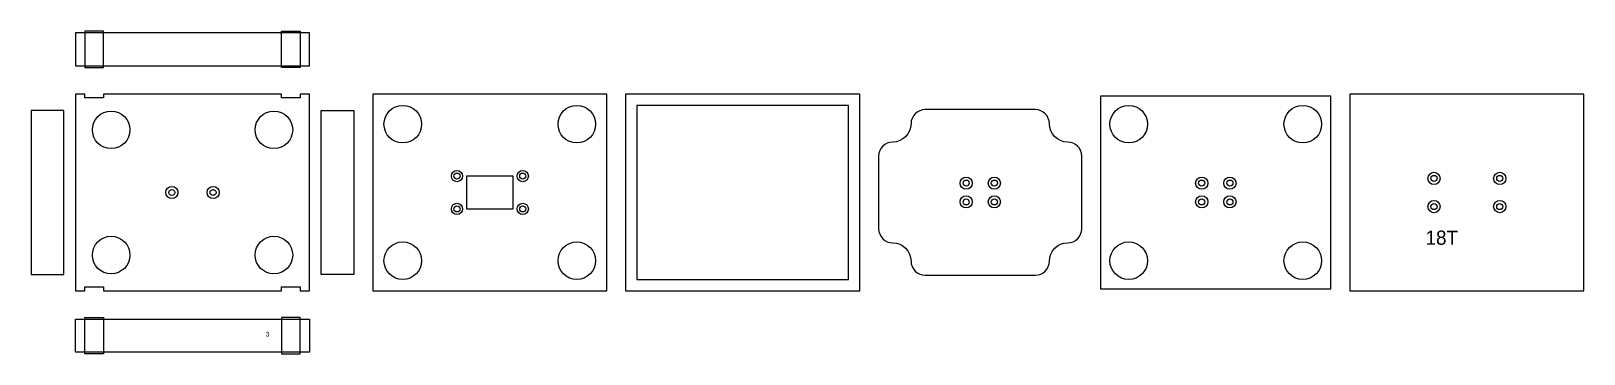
# Model space of a CAD drawing. Header units: millimetres. Extents: x 368 to 2021, y 207 to 551.
import ezdxf

# ---------------------------------------------------------------- set-up
doc = ezdxf.new("R2010")
doc.units = ezdxf.units.MM
for name, color, linetype in [('TEXT', 3, 'Continuous'), ('볼트 구멍', 7, 'Continuous'), ('치구', 7, 'Continuous')]:
    doc.layers.add(name, color=color, linetype=linetype)

msp = doc.modelspace()

# ---------------------------------------------------------------- linework, layer by layer
at = {"layer": '볼트 구멍', "color": 3}
msp.add_lwpolyline([(881, 361.5), (881, 396.5), (831, 396.5), (831, 361.5)], close=True, dxfattribs=at)
at = {"layer": '볼트 구멍', "color": 6}
for centre, radius in [((821, 396.5), 6), ((891, 396.5), 6), ((1861.2, 394), 6.5), ((1931.2, 394), 6.5), ((1363.1, 389), 6.5), ((1393.1, 389), 6.5), ((1613.9, 389), 6.5), ((1643.9, 389), 6.5), ((821, 361.5), 6), ((891, 361.5), 6), ((1363.1, 369), 6.5), ((1393.1, 369), 6.5), ((1613.9, 369), 6.5), ((1643.9, 369), 6.5), ((1861.2, 364), 6.5), ((1931.2, 364), 6.5)]:
    msp.add_circle(centre, radius, dxfattribs=at)
at = {"layer": '볼트 구멍', "color": 3}
for centre in [(821, 396.5), (891, 396.5), (1861.2, 394), (1931.2, 394), (517.4, 379), (561.4, 379), (1363.1, 389), (1393.1, 389), (1613.9, 389), (1643.9, 389), (821, 361.5), (891, 361.5), (1363.1, 369), (1393.1, 369), (1613.9, 369), (1643.9, 369), (1861.2, 364), (1931.2, 364)]:
    msp.add_circle(centre, 3.25, dxfattribs=at)
at = {"layer": '볼트 구멍', "color": 2}
for centre in [(517.4, 379), (561.4, 379)]:
    msp.add_circle(centre, 6.5, dxfattribs=at)
at = {"layer": '치구'}
for points in [[(414.8, 513.9), (664.1, 513.9), (664.1, 548.9), (414.8, 548.9)], [(414.8, 274.4), (424.8, 274.4), (424.8, 278.4), (444.8, 278.4), (444.8, 274.4), (634.1, 274.4), (634.1, 278.4), (654.1, 278.4), (654.1, 274.4), (664.1, 274.4), (664.1, 483.7), (654.1, 483.7), (654.1, 479.7), (634.1, 479.7), (634.1, 483.7), (444.8, 483.7), (444.8, 479.7), (424.8, 479.7), (424.8, 483.7), (414.8, 483.7)], [(731.3, 483.7), (731.3, 274.4), (980.6, 274.4), (980.6, 483.7)], [(1249.9, 274.4), (1249.9, 483.7), (1000.6, 483.7), (1000.6, 274.4)], [(1506.2, 481.7), (1506.2, 276.4), (1751.5, 276.4), (1751.5, 481.7)], [(1771.5, 483.7), (1771.5, 274.4), (2020.8, 274.4), (2020.8, 483.7)], [(402.5, 466.3), (367.5, 466.3), (367.5, 291.8), (402.5, 291.8)], [(676.3, 466.3), (711.3, 466.3), (711.3, 291.8), (676.3, 291.8)], [(1012.6, 286.4), (1237.9, 286.4), (1237.9, 471.7), (1012.6, 471.7)], [(414.8, 244.1), (664.1, 244.1), (664.1, 209.1), (414.8, 209.1)]]:
    msp.add_lwpolyline(points, close=True, dxfattribs=at)
at = {"layer": '치구', "color": 1}
for points in [[(424.8, 511.9), (444.8, 511.9), (444.8, 550.9), (424.8, 550.9)], [(654.1, 511.9), (634.1, 511.9), (634.1, 550.9), (654.1, 550.9)], [(424.8, 246.1), (444.8, 246.1), (444.8, 207.1), (424.8, 207.1)], [(654.1, 246.1), (634.1, 246.1), (634.1, 207.1), (654.1, 207.1)]]:
    msp.add_lwpolyline(points, close=True, dxfattribs=at)
at = {"layer": '치구'}
msp.add_lwpolyline([(1269.9, 417.7), (1269.9, 340.4, 0.414213), (1284.9, 325.4, -0.414213), (1304.4, 305.9, 0.414214), (1319.4, 290.9), (1436.7, 290.9, 0.414214), (1451.7, 305.9, -0.414213), (1471.2, 325.4, 0.414213), (1486.2, 340.4), (1486.2, 417.7, 0.414213), (1471.2, 432.7, -0.414213), (1451.7, 452.2, 0.414214), (1436.7, 467.2), (1319.4, 467.2, 0.414214), (1304.4, 452.2, -0.414213), (1284.9, 432.7, 0.414213)], format="xyb", close=True, dxfattribs=at)
for centre in [(452.8, 445.7), (626.1, 445.7), (763.3, 451.7), (948.6, 451.7), (1536.2, 451.7), (1721.5, 451.7), (452.8, 312.4), (626.1, 312.4), (763.3, 306.4), (948.6, 306.4), (1536.2, 306.4), (1721.5, 306.4)]:
    msp.add_circle(centre, 20, dxfattribs=at)

# ---------------------------------------------------------------- texts
at = {"layer": 'TEXT', "color": 1}
for s, height, p in [('18T', 15, (1852.2, 323.4)), ('3', 5, (617.4, 225.7))]:
    msp.add_text(s, height=height, dxfattribs=at).set_placement(p)

doc.saveas('drawing.dxf')
